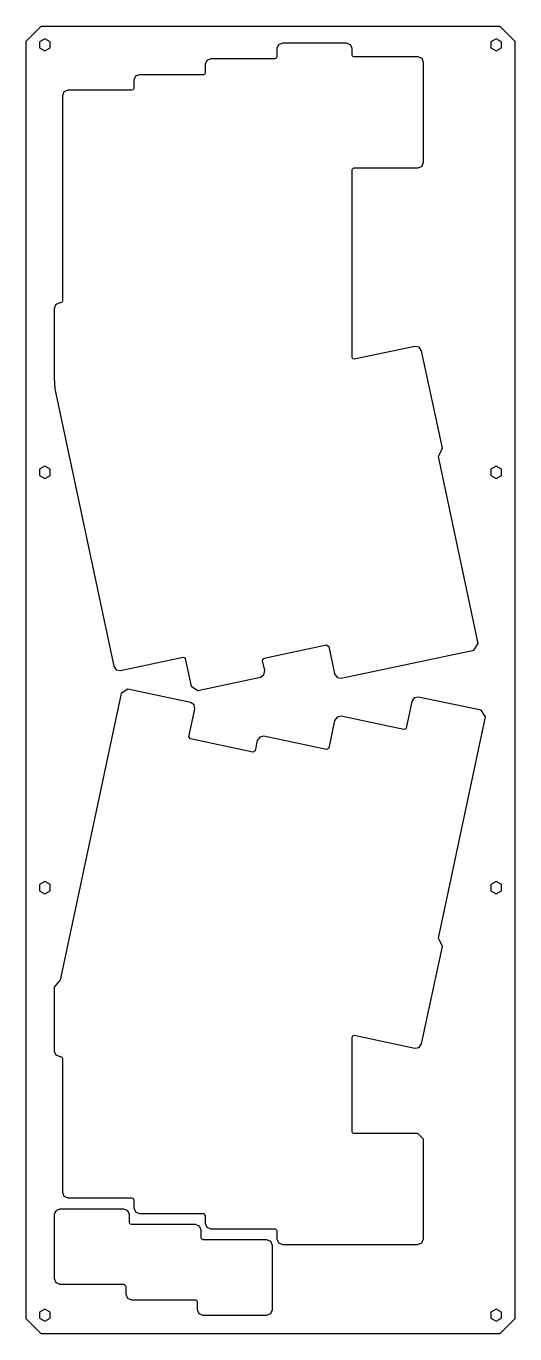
# Model space of a CAD drawing. Header units: millimetres. Extents: x 133 to 263, y 18 to 366.
import ezdxf

# ---------------------------------------------------------------- set-up
doc = ezdxf.new("R2010")
doc.units = ezdxf.units.MM
doc.layers.get('0').update_dxf_attribs({"linetype": 'CONTINUOUS'})

msp = doc.modelspace()

# ---------------------------------------------------------------- linework, layer by layer
for points in [[(262.852628, 362.399806), (262.852628, 21.599804), (258.852628, 17.599807), (136.602627, 17.599807), (132.602627, 21.599804), (132.602627, 362.399806), (136.602627, 366.399803), (258.852628, 366.399803)], [(139.009923, 362.212302), (137.602628, 363.024805), (136.195333, 362.212302), (136.195333, 360.587298), (137.602628, 359.774795), (139.009923, 360.587298)], [(259.259924, 360.587298), (259.259924, 362.212302), (257.852628, 363.024805), (256.445333, 362.212302), (256.445333, 360.587298), (257.852628, 359.774795)], [(195.04146, 192.732463), (195.987608, 193.382734), (196.196814, 194.511574), (195.622131, 197.215219), (195.691867, 197.591499), (196.00725, 197.808256), (212.668828, 201.349783), (213.261857, 200.964682), (214.827002, 193.601248), (215.477264, 192.655109), (216.60609, 192.445892), (251.934079, 199.955085), (253.089432, 201.73417), (242.485578, 251.621384), (242.750804, 252.172431), (243.546475, 253.825574), (238.020181, 279.82475), (237.369919, 280.77089), (236.241091, 280.980106), (220.056463, 277.53994), (219.637843, 277.640444), (219.452506, 278.029023), (219.452506, 328.125416), (219.952508, 328.625399), (237.050507, 328.625399), (238.111168, 329.06474), (238.550507, 330.125402), (238.550507, 356.725393), (238.111168, 357.786055), (237.050507, 358.225395), (219.952508, 358.225395), (219.59895, 358.371845), (219.452506, 358.725405), (219.452506, 360.39855), (219.013167, 361.459212), (217.952507, 361.898553), (200.892507, 361.898553), (199.831846, 361.459212), (199.392507, 360.39855), (199.392507, 358.219813), (199.246063, 357.866252), (198.892505, 357.719803), (181.842507, 357.719803), (180.781846, 357.280462), (180.342507, 356.219801), (180.342507, 353.959809), (180.196063, 353.606249), (179.842505, 353.4598), (162.792507, 353.4598), (161.731846, 353.020459), (161.292507, 351.959797), (161.292507, 349.789817), (161.146063, 349.436257), (160.792505, 349.289808), (143.742507, 349.289808), (142.681846, 348.850467), (142.242507, 347.789805), (142.242507, 293.059817), (142.096064, 292.706257), (141.742508, 292.559807), (141.602506, 292.559807), (140.541846, 292.120466), (140.102507, 291.059805), (140.102507, 272.529843), (140.10383, 272.469809), (140.207493, 269.881708), (140.239071, 269.629878), (155.955295, 195.690848), (156.605557, 194.744709), (157.734382, 194.535492), (174.418722, 198.081861), (174.794999, 198.012119), (175.011751, 197.696734), (176.575295, 190.340841), (178.354383, 189.185511)], [(139.009923, 248.212313), (137.602628, 249.024816), (136.195333, 248.212313), (136.195333, 246.587309), (137.602628, 245.774806), (139.009923, 246.587309)], [(259.259924, 248.212313), (257.852628, 249.024816), (256.445333, 248.212313), (256.445333, 246.587309), (257.852628, 245.774806), (259.259924, 246.587309)], [(219.452628, 96.740597), (219.637975, 97.129158), (220.056584, 97.229653), (236.241213, 93.789514), (237.37004, 93.99873), (238.020303, 94.94487), (243.546594, 120.944046), (242.745878, 122.599702), (242.478974, 123.15157), (255.016935, 182.138043), (253.861582, 183.917128), (237.174383, 187.464106), (236.045557, 187.254889), (235.395295, 186.30875), (233.876621, 179.163968), (233.659869, 178.848581), (233.283589, 178.77884), (216.604383, 182.324125), (215.475557, 182.114908), (214.825296, 181.168769), (213.262182, 173.814887), (212.669153, 173.429785), (195.994384, 176.974117), (194.865556, 176.764901), (194.215294, 175.818761), (193.64064, 173.115222), (193.047611, 172.730121), (176.377313, 176.273501), (175.992193, 176.866511), (177.556937, 184.22804), (177.347729, 185.356881), (176.401581, 186.007151), (159.714384, 189.554102), (157.935294, 188.398773), (141.686541, 111.954377), (141.298757, 111.568694), (140.102628, 110.099807), (140.102628, 93.039817), (140.541967, 91.979156), (141.602628, 91.539815), (141.74263, 91.539815), (142.096186, 91.393365), (142.242629, 91.039805), (142.242629, 55.349816), (142.681968, 54.289154), (143.742628, 53.849813), (160.792627, 53.849813), (161.146185, 53.703364), (161.292629, 53.349804), (161.292629, 51.189798), (161.731968, 50.129137), (162.792628, 49.689796), (179.842627, 49.689796), (180.342629, 49.189813), (180.342629, 47.119819), (180.781968, 46.059157), (181.842628, 45.619817), (198.892627, 45.619817), (199.246185, 45.473367), (199.392629, 45.119807), (199.392629, 42.9498), (199.831968, 41.889139), (200.892628, 41.449798), (237.002628, 41.449798), (238.063289, 41.889139), (238.502628, 42.9498), (238.502628, 69.549818), (237.002628, 71.049794), (219.95263, 71.049794), (219.599072, 71.196243), (219.452628, 71.549803)], [(137.602628, 134.974794), (139.009923, 135.787296), (139.009923, 137.412301), (137.602628, 138.224803), (136.195333, 137.412301), (136.195333, 135.787296)], [(257.852628, 138.224803), (256.445333, 137.412301), (256.445333, 135.787296), (257.852628, 134.974794), (259.259924, 135.787296), (259.259924, 137.412301)], [(178.773289, 46.290456), (177.712628, 46.729797), (160.662629, 46.729797), (160.309071, 46.876246), (160.162628, 47.229806), (160.162628, 49.389812), (159.723289, 50.450473), (158.662628, 50.889814), (141.602628, 50.889814), (140.541967, 50.450473), (140.102628, 49.389812), (140.102628, 32.329796), (140.541967, 31.269134), (141.602628, 30.829793), (158.652629, 30.829793), (159.152628, 30.32981), (159.152628, 28.169805), (159.591967, 27.109143), (160.652628, 26.669803), (177.702629, 26.669803), (178.056185, 26.523352), (178.202628, 26.169793), (178.202628, 24.099799), (178.641967, 23.039137), (179.702628, 22.599797), (196.762628, 22.599797), (197.823289, 23.039137), (198.262628, 24.099799), (198.262628, 41.159815), (197.823289, 42.220476), (196.762628, 42.659817), (179.712629, 42.659817), (179.212628, 43.1598), (179.212628, 45.229794)], [(139.009923, 23.412312), (137.602628, 24.224814), (136.195333, 23.412312), (136.195333, 21.787307), (137.602628, 20.974805), (139.009923, 21.787307)], [(259.259924, 23.412312), (257.852628, 24.224814), (256.445333, 23.412312), (256.445333, 21.787307), (257.852628, 20.974805), (259.259924, 21.787307)]]:
    msp.add_lwpolyline(points, close=True)

doc.saveas('drawing.dxf')
